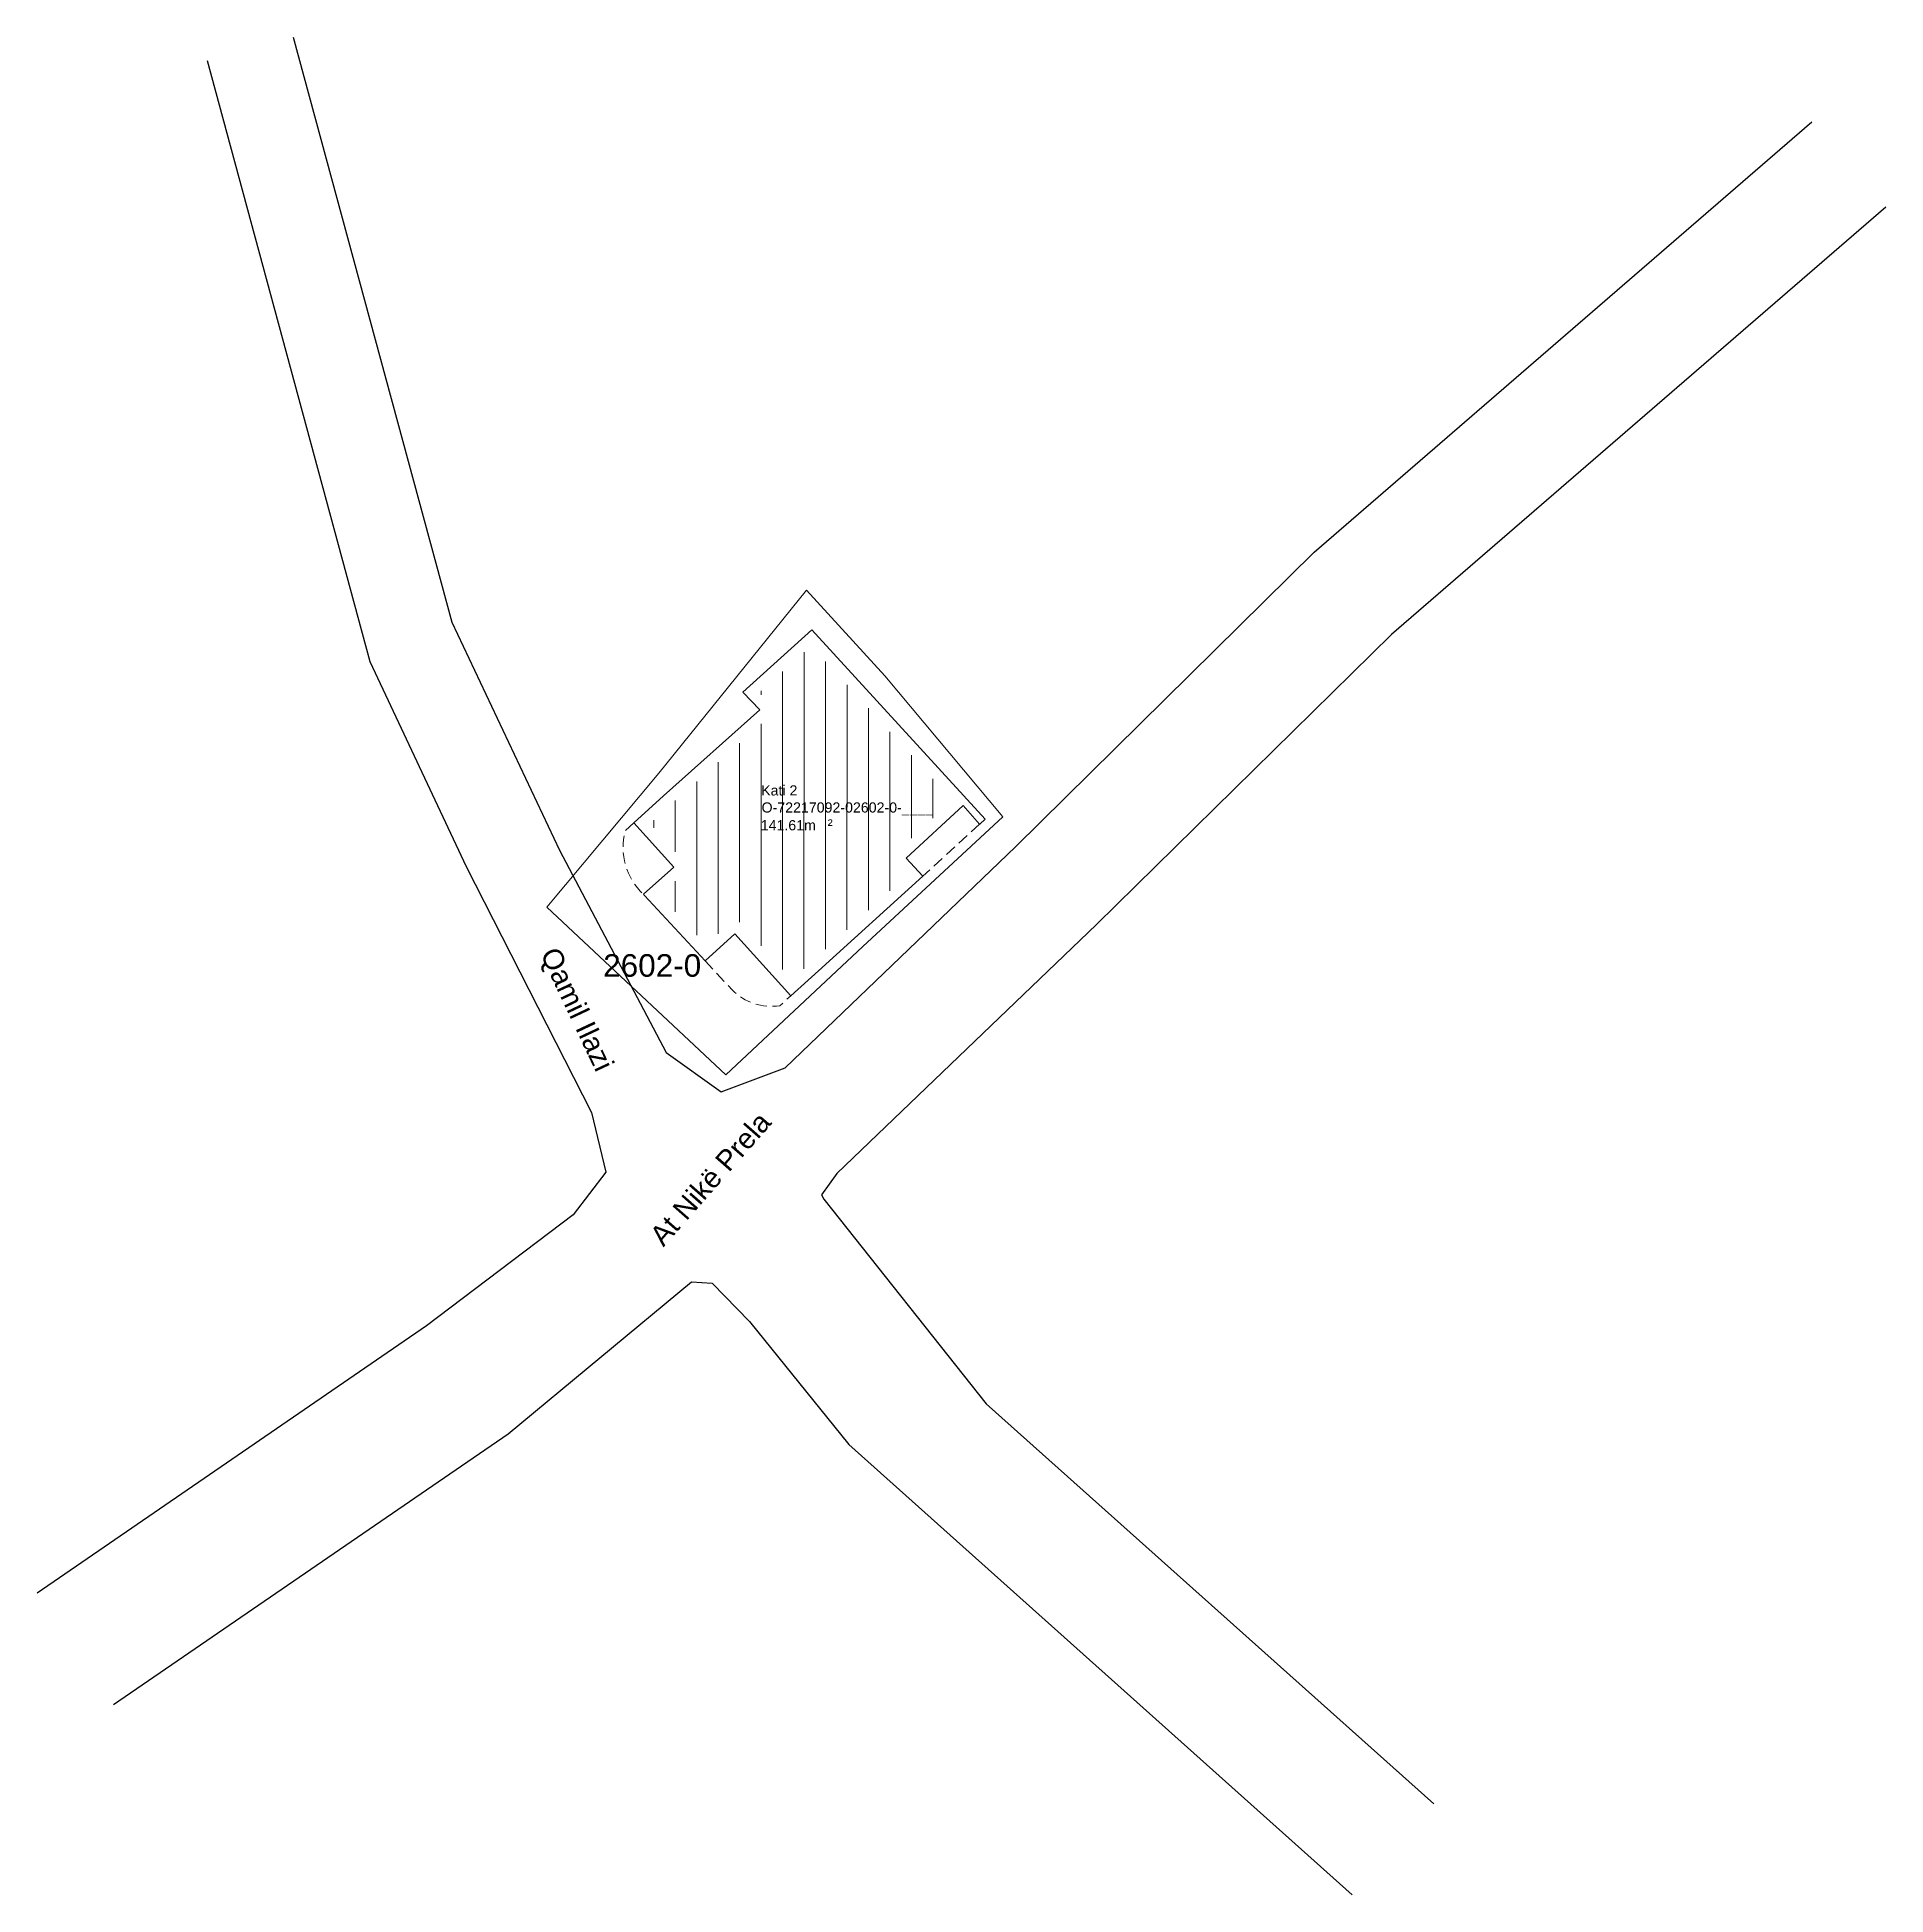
# Model space of a CAD drawing. Header units: metres. Extents: x 7513101.2 to 7513183.2, y 4691666.7 to 4691749.2.
import ezdxf
from ezdxf.enums import TextEntityAlignment as Align

# ---------------------------------------------------------------- set-up
doc = ezdxf.new("R2010")
doc.units = ezdxf.units.M
doc.linetypes.add('DASHED', pattern=[0.75, 0.5, -0.25])
for name, color, linetype in [('Asfallt', 8, 'Continuous'), ('Etazha', 7, 'Continuous'), ('Nr Parceles Baze', 7, 'Continuous')]:
    doc.layers.add(name, color=color, linetype=linetype)
for name, color, linetype, lineweight in [('emrat e rrugeve', 7, 'Continuous', 0), ('kati 2', 1, 'Continuous', 0), ('kati 2 terase', 6, 'DASHED', 0), ('Parcela baze', 7, 'Continuous', 0)]:
    doc.layers.add(name, color=color, linetype=linetype, lineweight=lineweight)
doc.styles.get("Standard").update_dxf_attribs({"font": 'arial.ttf'})

msp = doc.modelspace()

# ---------------------------------------------------------------- hatches: boundary and pattern name
at = {"layer": 'kati 2'}
h = msp.add_hatch(dxfattribs=at)
h.set_pattern_fill('ANSI31', color=256, scale=0.3, angle=45)
h.paths.add_polyline_path([(7513135.535, 4691722.169), (7513133.221, 4691720.076), (7513133.979, 4691719.298), (7513129.321, 4691715.134), (7513128.376, 4691714.272), (7513130.149, 4691712.306), (7513128.806, 4691711.107), (7513130.859, 4691708.889), (7513132.185, 4691710.097), (7513134.667, 4691707.342), (7513135.521, 4691708.116), (7513139.779, 4691711.975), (7513139.045, 4691712.769), (7513141.798, 4691715.315)])
h.paths.add_polyline_path([(7513128.387, 4691710.729), (7513129.126, 4691710.729), (7513129.126, 4691711.471), (7513128.387, 4691711.471)], flags=25)
h.paths.add_polyline_path([(7513129.44, 4691712.514), (7513130.179, 4691712.514), (7513130.179, 4691713.256), (7513129.44, 4691713.256)], flags=25)
h.paths.add_polyline_path([(7513133.256, 4691719.493), (7513133.995, 4691719.493), (7513133.995, 4691720.235), (7513133.256, 4691720.235)], flags=25)
h.paths.add_polyline_path([(7513130.537, 4691708.557), (7513131.276, 4691708.557), (7513131.276, 4691709.299), (7513130.537, 4691709.299)], flags=25)
h.paths.add_polyline_path([(7513132.146, 4691709.559), (7513132.886, 4691709.559), (7513132.886, 4691710.301), (7513132.146, 4691710.301)], flags=25)
h.paths.add_polyline_path([(7513141.395, 4691714.847), (7513142.134, 4691714.847), (7513142.134, 4691715.589), (7513141.395, 4691715.589)], flags=9)
h.paths.add_polyline_path([(7513139.176, 4691712.797), (7513139.915, 4691712.797), (7513139.915, 4691713.539), (7513139.176, 4691713.539)], flags=25)
h.paths.add_polyline_path([(7513139.422, 4691711.69), (7513140.161, 4691711.69), (7513140.161, 4691712.431), (7513139.422, 4691712.431)], flags=24)
h.paths.add_polyline_path([(7513136.201, 4691713.915), (7513136.553, 4691713.915), (7513136.553, 4691714.289), (7513136.201, 4691714.289)], flags=24)
h.paths.add_polyline_path([(7513133.178, 4691713.855), (7513135.854, 4691713.855), (7513135.854, 4691714.544), (7513133.178, 4691714.544)], flags=24)
h.paths.add_polyline_path([(7513133.185, 4691714.494), (7513141.103, 4691714.494), (7513141.103, 4691715.368), (7513133.185, 4691715.368)], flags=24)
h.paths.add_polyline_path([(7513133.198, 4691715.4), (7513135.035, 4691715.4), (7513135.035, 4691716.089), (7513133.198, 4691716.089)], flags=24)

# ---------------------------------------------------------------- linework, layer by layer
at = {"layer": 'Asfallt'}
for points, elevation in [([(7513112.553, 4691749.169), (7513119.586, 4691723.213), (7513124.365, 4691713.098), (7513129.1, 4691704.123), (7513131.532, 4691702.371), (7513134.384, 4691703.44), (7513144.601, 4691713.246), (7513157.838, 4691726.317), (7513179.927, 4691745.411)], 574.59), ([(7513108.735, 4691748.134), (7513115.96, 4691721.468), (7513120.229, 4691712.364), (7513125.791, 4691701.453), (7513126.424, 4691698.811), (7513124.972, 4691696.911), (7513118.464, 4691691.986), (7513101.197, 4691680.127)], 574.641), ([(7513183.203, 4691741.621), (7513161.27, 4691722.668), (7513148.195, 4691709.801), (7513136.672, 4691698.744), (7513135.986, 4691697.808), (7513136.091, 4691697.604), (7513143.3, 4691688.534), (7513163.15, 4691670.785)], 575.009), ([(7513104.59, 4691675.186), (7513122.085, 4691687.202), (7513130.218, 4691693.937), (7513131.144, 4691693.888), (7513132.795, 4691692.189), (7513137.197, 4691686.719), (7513159.536, 4691666.744)], 574.229)]:
    msp.add_lwpolyline(points, dxfattribs=dict(at, elevation=elevation))
at = {"layer": 'kati 2', "elevation": 626.094, "flags": 128}
msp.add_lwpolyline([(7513143.011, 4691714.244), (7513143.253, 4691714.464), (7513135.568, 4691722.874), (7513132.501, 4691720.099), (7513133.257, 4691719.323), (7513128.986, 4691715.505), (7513127.672, 4691714.307), (7513129.441, 4691712.344), (7513128.089, 4691711.137, 0.006196), (7513128.142, 4691711.089), (7513130.829, 4691708.186), (7513132.15, 4691709.389), (7513134.631, 4691706.635), (7513135.857, 4691707.745), (7513140.489, 4691711.944), (7513139.752, 4691712.741), (7513142.276, 4691715.076), (7513142.276, 4691715.076), (7513143.003, 4691714.253)], format="xyb", dxfattribs=at)
at = {"layer": 'kati 2 terase', "elevation": 626.094, "flags": 128}
for points in [[(7513127.672, 4691714.307), (7513127.278, 4691713.948, 0.272582), (7513128.089, 4691711.137)], [(7513130.829, 4691708.186), (7513132.024, 4691706.895, 0.238515), (7513134.144, 4691706.194), (7513134.631, 4691706.635)]]:
    msp.add_lwpolyline(points, format="xyb", dxfattribs=at)
msp.add_lwpolyline([(7513143.003, 4691714.253), (7513140.489, 4691711.944)], dxfattribs=at)
at = {"layer": 'Parcela baze', "linetype": 'Continuous', "elevation": 574.793}
msp.add_lwpolyline([(7513137.819, 4691708.828), (7513144.039, 4691714.578), (7513138.8, 4691720.827), (7513135.33, 4691724.637), (7513128.779, 4691716.508), (7513123.799, 4691710.569), (7513131.739, 4691703.129), (7513137.819, 4691708.828)], close=True, dxfattribs=at)

# ---------------------------------------------------------------- texts
at = {"layer": 'emrat e rrugeve'}
for s, rotation, p in [('Qamil Ilazi', 295.24245, (7513125.161, 4691706.038)), ('At Nikë Prela', 48.75369, (7513131.056, 4691698.517))]:
    msp.add_text(s, height=0.9, rotation=rotation, dxfattribs=at).set_placement(p, align=Align.MIDDLE_CENTER)
at = {"layer": 'Etazha'}
for s, height, p in [('Kati 2', 0.45, (7513133.313, 4691715.523)), ('O-72217092-02602-0-____', 0.45, (7513133.331, 4691714.765)), ('141.61m', 0.45, (7513133.293, 4691713.977)), ('²', 0.487, (7513136.263, 4691713.977))]:
    msp.add_text(s, height=height, dxfattribs=at).set_placement(p)
at = {"layer": 'Nr Parceles Baze'}
msp.add_text('2602-0', height=1, dxfattribs=at).set_placement((7513128.479, 4691707.981, -45.319), align=Align.MIDDLE_CENTER)

doc.saveas('drawing.dxf')
